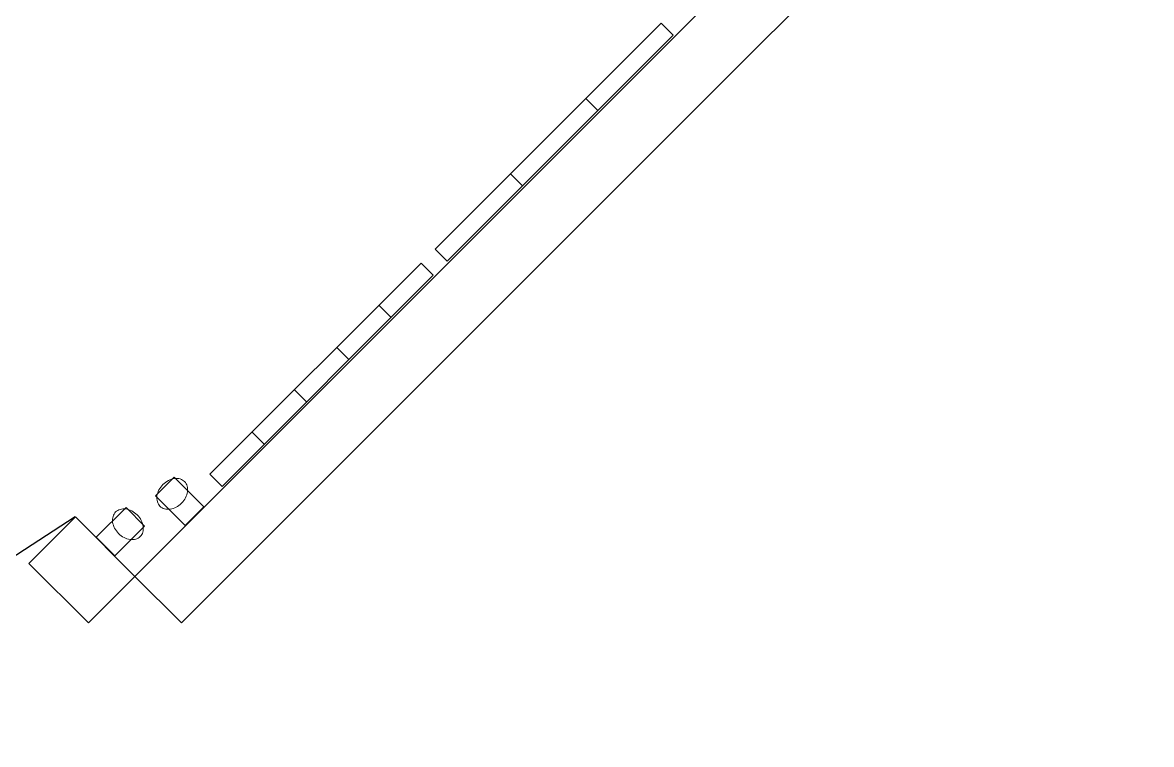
# Model space of a CAD drawing. Header units: metres. Extents: x 2172.2 to 2210.6, y 415.3 to 458.1.
# Drawn here: x 2197.215 to 2201.505, y 415.267 to 418.01 of the extents above; entities that cross this region are included whole.
import ezdxf

# ---------------------------------------------------------------- set-up
doc = ezdxf.new("R2010")
doc.units = ezdxf.units.M
for name, color, linetype, lineweight in [('NC_N1_WALL_DECOR', 7, 'CONTINUOUS', 13), ('NC_N1_WALL_LIGHTS', 7, 'CONTINUOUS', 13), ('NC_N1_WALLS', 7, 'CONTINUOUS', 25)]:
    doc.layers.add(name, color=color, linetype=linetype, lineweight=lineweight)

# ---------------------------------------------------------------- blocks, each defined once
blk = doc.blocks.new('NC_N1_ARCHITECTURE')
at = {"layer": 'NC_N1_WALLS', "linetype": 'CONTINUOUS', "lineweight": -2}
for points in [[(7.641751, -18.094725), (12.13895, -13.597526), (12.315727, -13.774302), (7.818528, -18.271502)], [(7.464975, -18.271502), (7.2387, -18.045227), (7.415477, -17.86845), (7.641751, -18.094725)]]:
    blk.add_lwpolyline(points, close=True, dxfattribs=at)
blk = doc.blocks.new('NC_N1_DOOR_D0')
at = {"color": 0, "linetype": 'CONTINUOUS'}
blk.add_lwpolyline([(-0.625, 0), (-0.3651, 1.2227)], dxfattribs=at)
at = {"color": 0}
blk.add_arc((-0.625, 0), 1.25, 0, 78, dxfattribs=at)
blk = doc.blocks.new('NC_N1_UNIQUE_WALL_COMPOSITION_14')
at = {"color": 0, "linetype": 'CONTINUOUS', "lineweight": -2}
blk.add_lwpolyline([(0.5675, -0.065), (0.5675, 0), (-0.5675, 0), (-0.5675, -0.065)], close=True, dxfattribs=at)
for points in [[(-0.3405, -0.065), (-0.3405, 0)], [(-0.1135, -0.065), (-0.1135, 0)], [(0.1135, -0.065), (0.1135, 0)], [(0.3405, -0.065), (0.3405, 0)]]:
    blk.add_lwpolyline(points, dxfattribs=at)
blk = doc.blocks.new('NC_N1_UNIQUE_WALL_COMPOSITION_16')
at = {"color": 0, "linetype": 'CONTINUOUS', "lineweight": -2}
blk.add_lwpolyline([(0.6073, -0.065), (0.6073, 0), (-0.6073, 0), (-0.6073, -0.065)], close=True, dxfattribs=at)
for points in [[(-0.2024, -0.065), (-0.2024, 0)], [(0.2024, -0.065), (0.2024, 0)]]:
    blk.add_lwpolyline(points, dxfattribs=at)
blk = doc.blocks.new('NC_N1_SCONCE')
at = {"color": 0, "linetype": 'CONTINUOUS', "lineweight": -2}
for points in [[(0.05, -0.16), (0.05, 0), (-0.05, 0), (-0.05, -0.16)], [(0.066, -0.12), (0.0657, -0.1151), (0.0647, -0.1102), (0.0632, -0.1055), (0.061, -0.1009), (0.0582, -0.0964), (0.0549, -0.0922), (0.051, -0.0883), (0.0467, -0.0846), (0.0419, -0.0813), (0.0367, -0.0784), (0.0311, -0.0759), (0.0253, -0.0738), (0.0192, -0.0722), (0.0129, -0.071), (0.0065, -0.0702), (0, -0.07), (-0.0065, -0.0702), (-0.0129, -0.071), (-0.0192, -0.0722), (-0.0253, -0.0738), (-0.0311, -0.0759), (-0.0367, -0.0784), (-0.0419, -0.0813), (-0.0467, -0.0846), (-0.051, -0.0883), (-0.0549, -0.0922), (-0.0582, -0.0964), (-0.061, -0.1009), (-0.0632, -0.1055), (-0.0647, -0.1102), (-0.0657, -0.1151), (-0.066, -0.12), (-0.0657, -0.1249), (-0.0647, -0.1298), (-0.0632, -0.1345), (-0.061, -0.1391), (-0.0582, -0.1436), (-0.0549, -0.1478), (-0.051, -0.1517), (-0.0467, -0.1554), (-0.0419, -0.1587), (-0.0367, -0.1616), (-0.0311, -0.1641), (-0.0253, -0.1662), (-0.0192, -0.1678), (-0.0129, -0.169), (-0.0065, -0.1698), (0, -0.17), (0.0065, -0.1698), (0.0129, -0.169), (0.0192, -0.1678), (0.0253, -0.1662), (0.0311, -0.1641), (0.0367, -0.1616), (0.0419, -0.1587), (0.0467, -0.1554), (0.051, -0.1517), (0.0549, -0.1478), (0.0582, -0.1436), (0.061, -0.1391), (0.0632, -0.1345), (0.0647, -0.1298), (0.0657, -0.1249)]]:
    blk.add_lwpolyline(points, close=True, dxfattribs=at)

msp = doc.modelspace()

# ---------------------------------------------------------------- block references
at = {"layer": 'NC_N1_WALL_DECOR', "linetype": 'CONTINUOUS', "rotation": -135.00000000000037}
for name, p in [('NC_N1_UNIQUE_WALL_COMPOSITION_16', (2199.258, 417.5328)), ('NC_N1_UNIQUE_WALL_COMPOSITION_14', (2198.3743, 416.6491))]:
    msp.add_blockref(name, p, dxfattribs=at)
at = {"layer": 'NC_N1_WALL_LIGHTS', "linetype": 'CONTINUOUS'}
for p, rotation in [((2197.8687, 416.1343), -135.00000000000037), ((2197.5304, 416.0188), 135)]:
    msp.add_blockref('NC_N1_SCONCE', p, dxfattribs=dict(at, rotation=rotation))
at = {"layer": 'NC_N1_WALLS'}
msp.add_blockref('NC_N1_ARCHITECTURE', (2190, 434), dxfattribs=at)
at = {"layer": 'NC_N1_WALLS', "rotation": 135}
msp.add_blockref('NC_N1_DOOR_D0', (2196.9735, 416.5735), dxfattribs=at)

doc.saveas('drawing.dxf')
